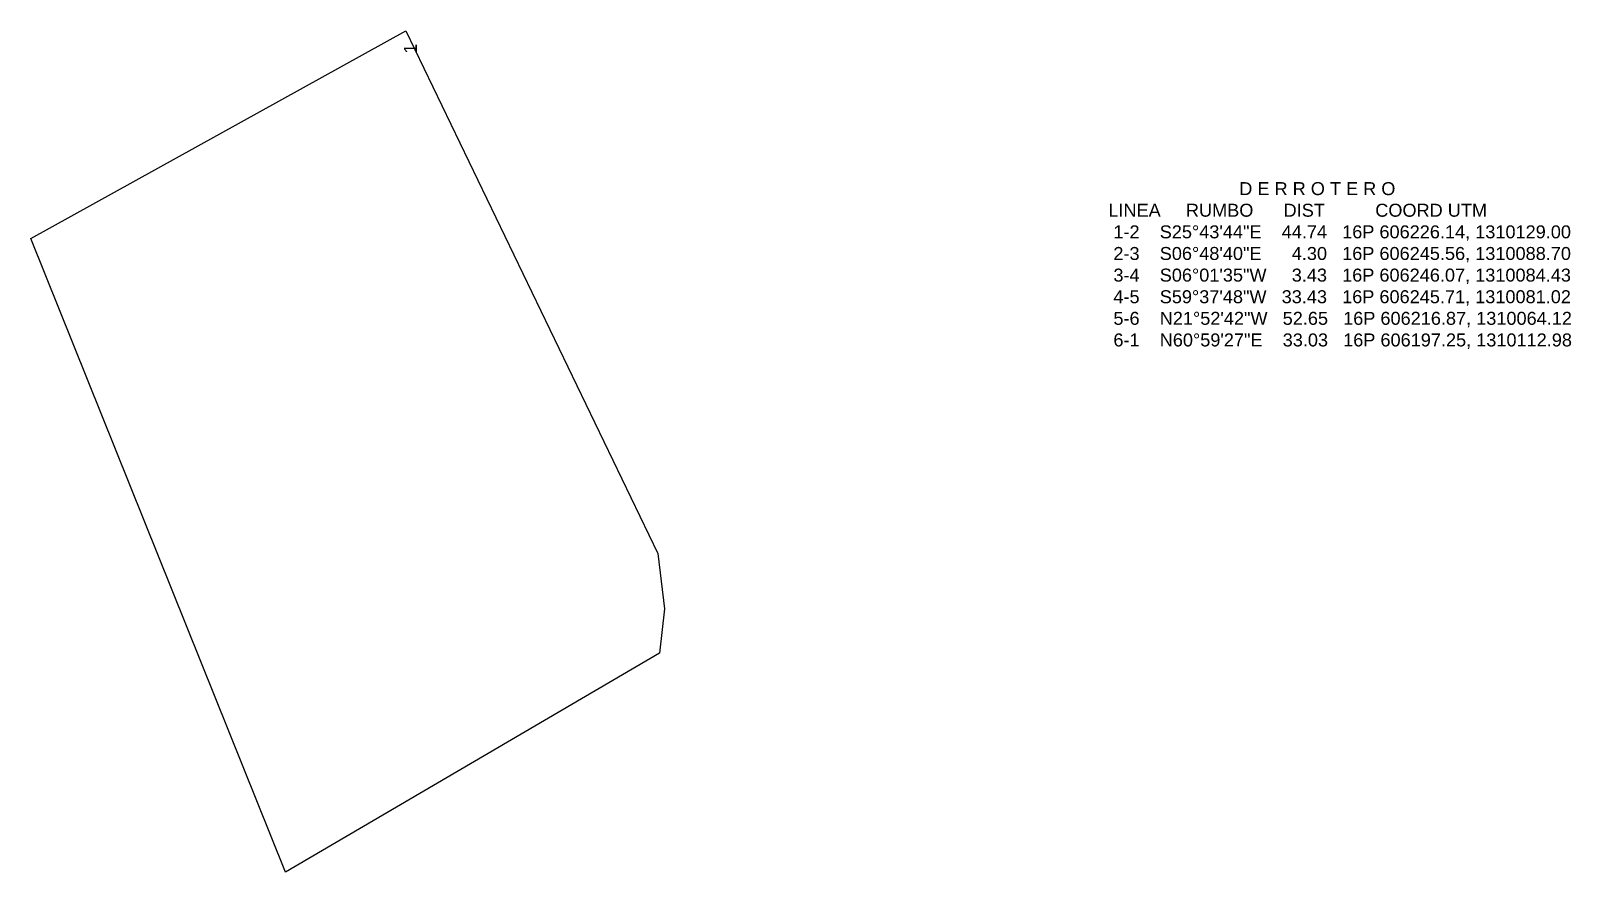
# Model space of a CAD drawing. Header units: millimetres. Extents: x 606197 to 606316, y 1310064 to 1310129.
import ezdxf
from ezdxf.enums import TextEntityAlignment as Align

# ---------------------------------------------------------------- set-up
doc = ezdxf.new("R2010")
doc.units = ezdxf.units.MM
doc.styles.get("Standard").update_dxf_attribs({"font": 'arial.ttf'})

msp = doc.modelspace()

# ---------------------------------------------------------------- linework, layer by layer
msp.add_lwpolyline([(606226.14, 1310129), (606245.56, 1310088.7), (606246.07, 1310084.43), (606245.71, 1310081.02), (606216.87, 1310064.12), (606197.25, 1310112.98)], close=True)

# ---------------------------------------------------------------- texts
msp.add_text('1', height=1, rotation=90).set_placement((606226, 1310128.01), align=Align.TOP_RIGHT)
at = {"insert": (606279.51, 1310117.33), "char_height": 1, "width": 37.0308, "attachment_point": 1}
msp.add_mtext('                            D E R R O T E R O\\P  LINEA     RUMBO      DIST          COORD UTM\\P   1-2    S25°43\'44"E    44.74   16P 606226.14, 1310129.00\\P   2-3    S06°48\'40"E      4.30   16P 606245.56, 1310088.70\\P   3-4    S06°01\'35"W     3.43   16P 606246.07, 1310084.43\\P   4-5    S59°37\'48"W   33.43   16P 606245.71, 1310081.02\\P   5-6    N21°52\'42"W   52.65   16P 606216.87, 1310064.12\\P   6-1    N60°59\'27"E    33.03   16P 606197.25, 1310112.98', dxfattribs=at)

doc.saveas('drawing.dxf')
